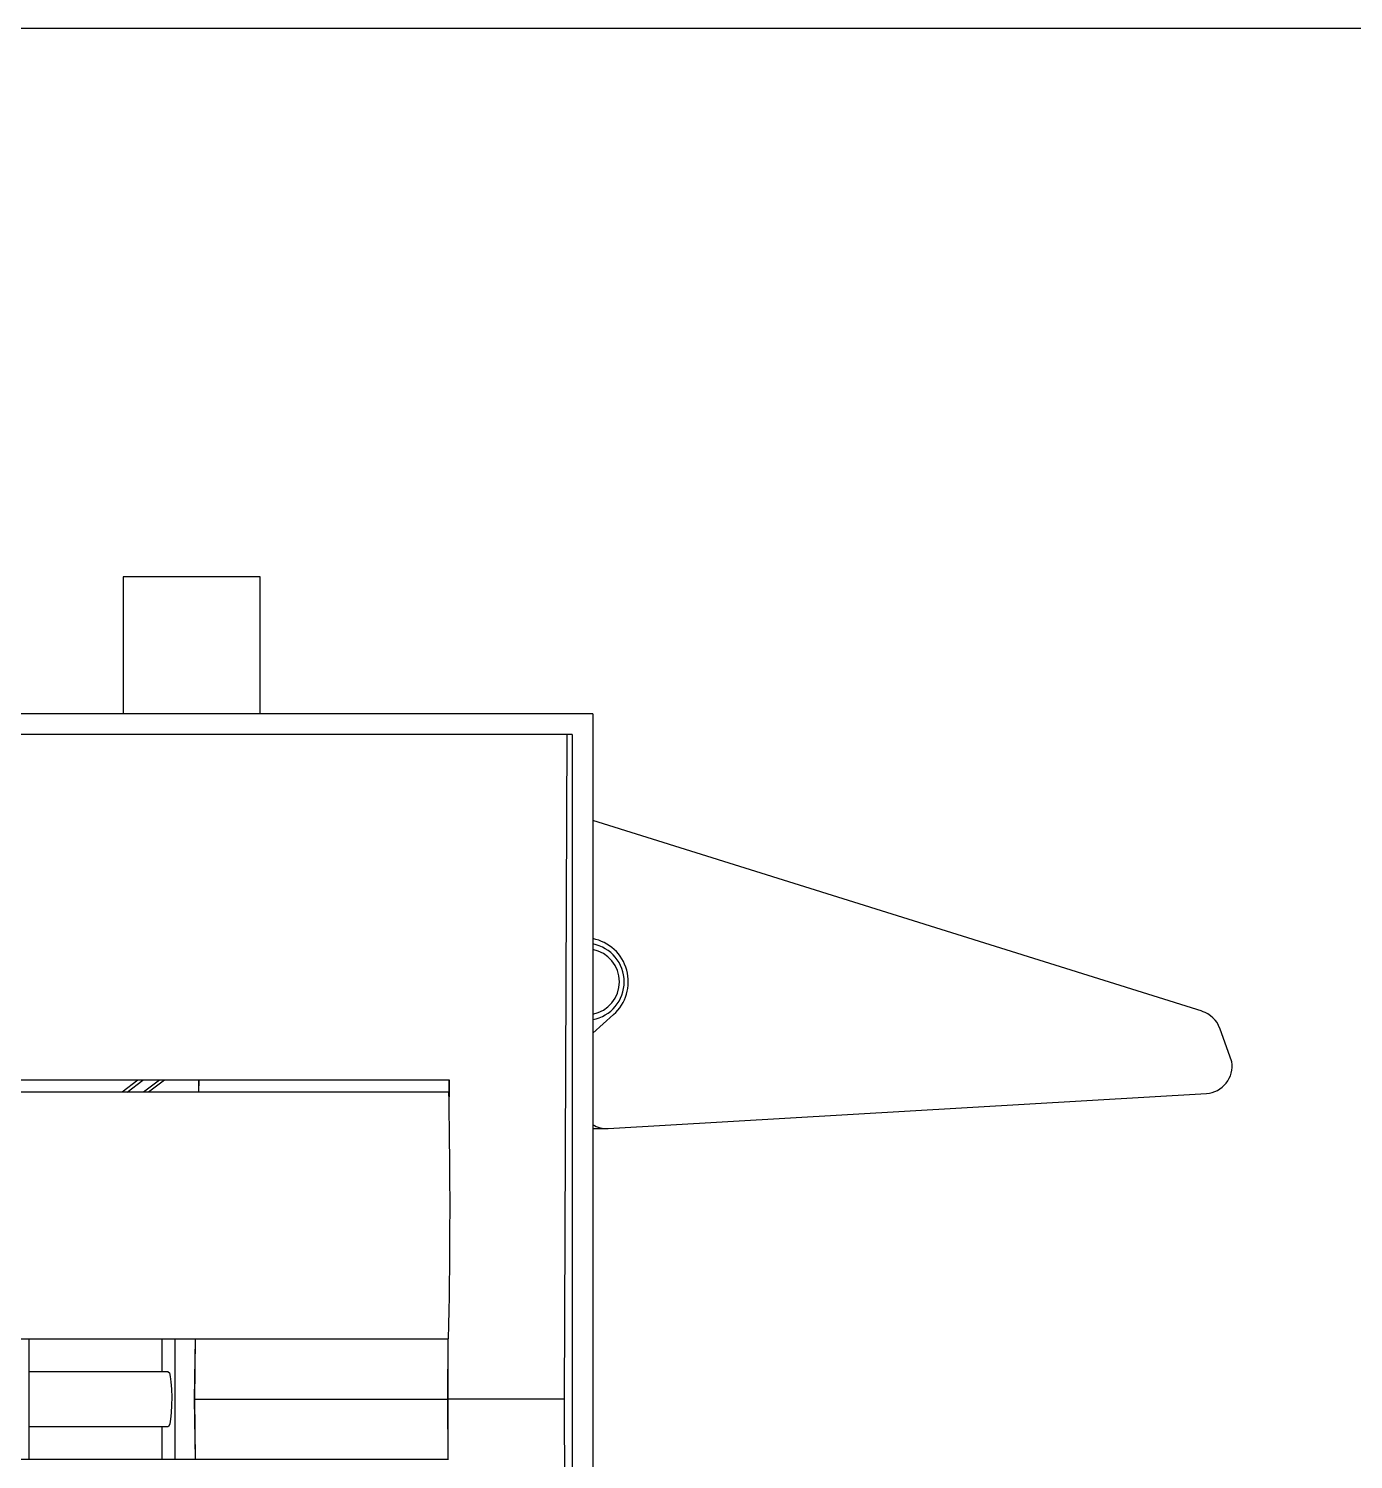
# Model space of a CAD drawing. Header units: millimetres. Extents: x -2889 to 8174, y 2447 to 8478.
# Drawn here: x 1585.51 to 1604.84, y 3389.53 to 3410.42 of the extents above; entities that cross this region are included whole.
import ezdxf

# ---------------------------------------------------------------- set-up
doc = ezdxf.new("R2010")
doc.units = ezdxf.units.MM

msp = doc.modelspace()

# ---------------------------------------------------------------- linework, layer by layer
at = {"color": 7, "linetype": 'Continuous', "lineweight": 25}
for p, q in [((1629.474, 3410.415), (1564.474, 3410.415)), ((1588.884, 3402.415), (1586.884, 3402.415)), ((1586.884, 3402.415), (1586.884, 3400.415)), ((1588.884, 3400.415), (1588.884, 3402.415)), ((1593.738, 3400.415), (1539.74, 3400.415)), ((1593.738, 3400.415), (1593.738, 3380.415)), ((1593.438, 3400.115), (1540.04, 3400.115)), ((1593.327, 3390.415), (1593.368, 3400.115)), ((1593.438, 3400.115), (1593.438, 3380.715)), ((1602.632, 3396.074), (1593.738, 3398.858)), ((1594.043, 3396.026), (1593.738, 3395.754)), ((1603.065, 3395.339), (1602.892, 3395.826)), ((1591.647, 3395.067), (1541.649, 3395.067)), ((1587.101, 3395.067), (1586.869, 3394.896)), ((1586.942, 3394.896), (1587.173, 3395.067)), ((1587.414, 3395.067), (1587.183, 3394.896)), ((1587.487, 3395.067), (1587.255, 3394.896)), ((1587.988, 3394.896), (1587.99, 3395.067)), ((1587.991, 3394.896), (1587.993, 3395.067)), ((1591.643, 3394.727), (1591.644, 3395.067)), ((1591.645, 3394.578), (1591.647, 3395.067)), ((1591.636, 3394.896), (1541.648, 3394.896)), ((1593.964, 3394.364), (1602.696, 3394.876)), ((1593.738, 3394.364), (1593.941, 3394.364)), ((1541.638, 3391.296), (1591.636, 3391.296)), ((1585.508, 3391.296), (1585.508, 3389.535)), ((1587.449, 3391.296), (1587.449, 3390.815)), ((1587.642, 3391.296), (1587.642, 3389.535)), ((1587.928, 3390.415), (1587.94, 3391.296)), ((1587.931, 3390.415), (1587.943, 3391.296)), ((1591.625, 3390.415), (1591.628, 3391.296)), ((1591.628, 3390.415), (1591.631, 3391.296)), ((1587.545, 3390.815), (1585.508, 3390.815)), ((1587.94, 3389.535), (1587.928, 3390.415)), ((1587.931, 3390.415), (1591.625, 3390.415)), ((1587.943, 3389.535), (1587.931, 3390.415)), ((1591.628, 3389.535), (1591.625, 3390.415)), ((1593.327, 3390.415), (1591.628, 3390.415)), ((1591.631, 3389.535), (1591.628, 3390.415)), ((1593.368, 3380.715), (1593.327, 3390.415)), ((1585.508, 3390.015), (1587.545, 3390.015)), ((1587.449, 3390.015), (1587.449, 3389.535)), ((1591.636, 3389.535), (1541.638, 3389.535))]:
    msp.add_line(p, q, dxfattribs=at)
at = {"color": 7, "linetype": 'Continuous', "lineweight": 25, "flags": 128}
msp.add_lwpolyline([(1587.545, 3390.815), (1587.56, 3390.798), (1587.573, 3390.746), (1587.583, 3390.665), (1587.59, 3390.562), (1587.594, 3390.445), (1587.593, 3390.326), (1587.587, 3390.215), (1587.578, 3390.122), (1587.566, 3390.055), (1587.553, 3390.02), (1587.545, 3390.015)], dxfattribs=at)
at = {"color": 7, "linetype": 'Continuous', "lineweight": 25}
for centre, radius, start, end in [((1593.617, 3396.505), 0.641, 311.7077, 79.0785), ((1593.637, 3396.505), 0.561, 280.4013, 79.5987), ((1593.647, 3396.505), 0.481, 280.9047, 79.0953), ((1602.516, 3395.692), 0.398, 19.5328, 73.1106), ((1602.671, 3395.274), 0.399, 273.5952, 9.3411), ((1590.553, 3394.768), 1.091, 357.8804, 6.7553), ((1503.494, 3393.183), 88.162, 358.77344, 0.90635), ((1567.182, 3394.269), 24.465, 0.7226, 1.073), ((1593.941, 3394.759), 0.395, 239.0407, 273.336)]:
    msp.add_arc(centre, radius, start, end, dxfattribs=at)

doc.saveas('drawing.dxf')
